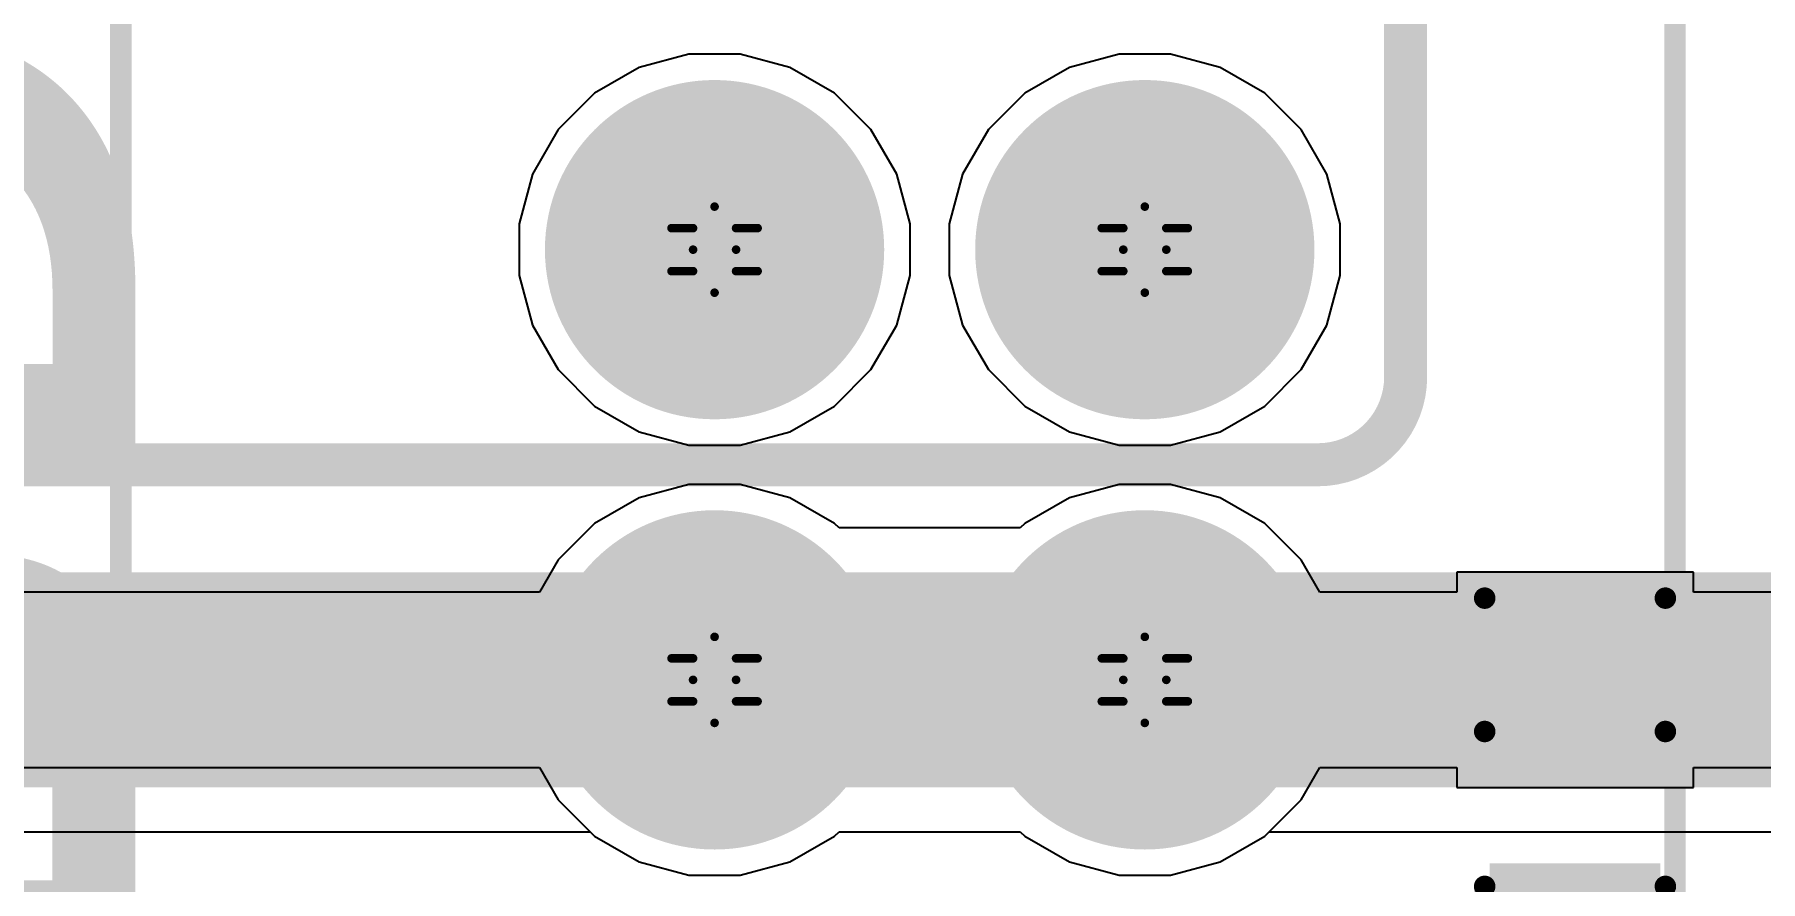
# Model space of a CAD drawing. Header units: inches. Extents: x -0.1 to 10.2, y 0 to 6.5.
# Drawn here: x 3.1065 to 3.5077, y 2.2685 to 2.4654 of the extents above; entities that cross this region are included whole.
import ezdxf

# ---------------------------------------------------------------- set-up
doc = ezdxf.new("R2010")
doc.units = ezdxf.units.IN
doc.header["$MEASUREMENT"] = 0
for name, color, linetype in [('Bottom Layer', 5, 'Continuous'), ('Bottom Overlay', 54, 'Continuous'), ('Bottom Solder', 6, 'Continuous'), ('Drill Drawing', 1, 'Continuous'), ('Multi-Layer', 9, 'Continuous'), ('Pad Holes', 156, 'Continuous'), ('Top Layer', 1, 'Continuous'), ('Top Overlay', 2, 'Continuous'), ('Top Paste', 8, 'Continuous'), ('Top Solder', 216, 'Continuous')]:
    doc.layers.add(name, color=color, linetype=linetype)
doc.styles.add('Arial_Bold', font='', dxfattribs={"height": 0.2})
doc.styles.get('Arial_Bold').set_extended_font_data('Arial', bold=True)

# ---------------------------------------------------------------- blocks, each defined once
blk = doc.blocks.new('X9555WV_2_12_6TV01_B_54')
at = {"layer": 'Bottom Layer'}
h = blk.add_hatch(color=5, dxfattribs=at)
edge = h.paths.add_edge_path()
edge.add_arc((-0.25, 0.05), 0.03543, 0, 360)
h = blk.add_hatch(color=5, dxfattribs=at)
edge = h.paths.add_edge_path()
edge.add_arc((-0.15, 0.05), 0.03543, 0, 360)
h = blk.add_hatch(color=5, dxfattribs=at)
edge = h.paths.add_edge_path()
edge.add_arc((-0.25, -0.05), 0.03543, 0, 360)
h = blk.add_hatch(color=5, dxfattribs=at)
edge = h.paths.add_edge_path()
edge.add_arc((-0.15, -0.05), 0.03543, 0, 360)
at = {"layer": 'Bottom Solder'}
h = blk.add_hatch(color=6, dxfattribs=at)
edge = h.paths.add_edge_path()
edge.add_arc((-0.25, 0.05), 0.03943, 0, 360)
h = blk.add_hatch(color=6, dxfattribs=at)
edge = h.paths.add_edge_path()
edge.add_arc((-0.15, 0.05), 0.03943, 0, 360)
h = blk.add_hatch(color=6, dxfattribs=at)
edge = h.paths.add_edge_path()
edge.add_arc((-0.25, -0.05), 0.03943, 0, 360)
h = blk.add_hatch(color=6, dxfattribs=at)
edge = h.paths.add_edge_path()
edge.add_arc((-0.15, -0.05), 0.03943, 0, 360)
at = {"layer": 'Multi-Layer'}
h = blk.add_hatch(color=9, dxfattribs=at)
edge = h.paths.add_edge_path()
edge.add_arc((-0.25, 0.05), 0.03543, 0, 360)
h = blk.add_hatch(color=9, dxfattribs=at)
edge = h.paths.add_edge_path()
edge.add_arc((-0.15, 0.05), 0.03543, 0, 360)
h = blk.add_hatch(color=9, dxfattribs=at)
edge = h.paths.add_edge_path()
edge.add_arc((-0.25, -0.05), 0.03543, 0, 360)
h = blk.add_hatch(color=9, dxfattribs=at)
edge = h.paths.add_edge_path()
edge.add_arc((-0.15, -0.05), 0.03543, 0, 360)
at = {"layer": 'Pad Holes'}
h = blk.add_hatch(color=7, dxfattribs=at)
edge = h.paths.add_edge_path()
edge.add_arc((-0.25, 0.05), 0.02165, 0, 360)
h = blk.add_hatch(color=7, dxfattribs=at)
edge = h.paths.add_edge_path()
edge.add_arc((-0.15, 0.05), 0.02165, 0, 360)
h = blk.add_hatch(color=7, dxfattribs=at)
edge = h.paths.add_edge_path()
edge.add_arc((-0.25, -0.05), 0.02165, 0, 360)
h = blk.add_hatch(color=7, dxfattribs=at)
edge = h.paths.add_edge_path()
edge.add_arc((-0.15, -0.05), 0.02165, 0, 360)
at = {"layer": 'Top Layer'}
h = blk.add_hatch(color=1, dxfattribs=at)
edge = h.paths.add_edge_path()
edge.add_arc((-0.25, 0.05), 0.03543, 0, 360)
h = blk.add_hatch(color=1, dxfattribs=at)
edge = h.paths.add_edge_path()
edge.add_arc((-0.15, 0.05), 0.03543, 0, 360)
h = blk.add_hatch(color=1, dxfattribs=at)
edge = h.paths.add_edge_path()
edge.add_arc((-0.25, -0.05), 0.03543, 0, 360)
h = blk.add_hatch(color=1, dxfattribs=at)
edge = h.paths.add_edge_path()
edge.add_arc((-0.15, -0.05), 0.03543, 0, 360)
at = {"layer": 'Top Solder'}
h = blk.add_hatch(color=216, dxfattribs=at)
edge = h.paths.add_edge_path()
edge.add_arc((-0.25, 0.05), 0.03943, 0, 360)
h = blk.add_hatch(color=216, dxfattribs=at)
edge = h.paths.add_edge_path()
edge.add_arc((-0.15, 0.05), 0.03943, 0, 360)
h = blk.add_hatch(color=216, dxfattribs=at)
edge = h.paths.add_edge_path()
edge.add_arc((-0.25, -0.05), 0.03943, 0, 360)
h = blk.add_hatch(color=216, dxfattribs=at)
edge = h.paths.add_edge_path()
edge.add_arc((-0.15, -0.05), 0.03943, 0, 360)
at = {"layer": 'Bottom Overlay'}
for points in [[(0.755, 0.17323, 0.005, 0.005, 0), (-0.755, 0.17323, 0.005, 0.005, 0)], [(0.755, -0.188, 0.005, 0.005, 0), (-0.755, -0.188, 0.005, 0.005, 0)]]:
    blk.add_lwpolyline(points, format="xyseb", dxfattribs=at)
blk = doc.blocks.new('C___0603_63')
at = {"layer": 'Top Layer'}
for points in [[(-0.015, 0.0175), (-0.015, -0.0175), (-0.045, -0.0175), (-0.045, 0.0175)], [(0.045, 0.0175), (0.045, -0.0175), (0.015, -0.0175), (0.015, 0.0175)]]:
    blk.add_hatch(color=1, dxfattribs=at).paths.add_polyline_path(points)
at = {"layer": 'Top Paste'}
for points in [[(-0.015, 0.0175), (-0.015, -0.0175), (-0.045, -0.0175), (-0.045, 0.0175)], [(0.045, 0.0175), (0.045, -0.0175), (0.015, -0.0175), (0.015, 0.0175)]]:
    blk.add_hatch(color=8, dxfattribs=at).paths.add_polyline_path(points)
at = {"layer": 'Top Solder'}
for points in [[(-0.01264, 0.01986), (-0.01264, -0.01986), (-0.04736, -0.01986), (-0.04736, 0.01986)], [(0.04736, 0.01986), (0.04736, -0.01986), (0.01264, -0.01986), (0.01264, 0.01986)]]:
    blk.add_hatch(color=216, dxfattribs=at).paths.add_polyline_path(points)
at = {"layer": 'Top Overlay'}
for points in [[(-0.049, 0.021, 0.005, 0.005, 0), (-0.049, -0.021, 0.005, 0.005, 0)], [(-0.049, 0.021, 0.005, 0.005, 0), (-0.018, 0.021, 0.005, 0.005, 0)], [(0.018, 0.021, 0.005, 0.005, 0), (0.049, 0.021, 0.005, 0.005, 0)], [(0.049, 0.021, 0.005, 0.005, 0), (0.049, -0.021, 0.005, 0.005, 0)], [(-0.049, -0.021, 0.005, 0.005, 0), (-0.018, -0.021, 0.005, 0.005, 0)], [(0.018, -0.021, 0.005, 0.005, 0), (0.049, -0.021, 0.005, 0.005, 0)]]:
    blk.add_lwpolyline(points, format="xyseb", dxfattribs=at)
for points in [[(-0.05025, 0.021, 0.0025, 0.0025, 1), (-0.04775, 0.021, 0.0025, 0.0025, 1)], [(-0.05025, 0.021, 0.0025, 0.0025, 1), (-0.04775, 0.021, 0.0025, 0.0025, 1)], [(-0.01925, 0.021, 0.0025, 0.0025, 1), (-0.01675, 0.021, 0.0025, 0.0025, 1)], [(0.01675, 0.021, 0.0025, 0.0025, 1), (0.01925, 0.021, 0.0025, 0.0025, 1)], [(0.04775, 0.021, 0.0025, 0.0025, 1), (0.05025, 0.021, 0.0025, 0.0025, 1)], [(0.04775, 0.021, 0.0025, 0.0025, 1), (0.05025, 0.021, 0.0025, 0.0025, 1)], [(-0.05025, -0.021, 0.0025, 0.0025, 1), (-0.04775, -0.021, 0.0025, 0.0025, 1)], [(-0.05025, -0.021, 0.0025, 0.0025, 1), (-0.04775, -0.021, 0.0025, 0.0025, 1)], [(-0.01925, -0.021, 0.0025, 0.0025, 1), (-0.01675, -0.021, 0.0025, 0.0025, 1)], [(0.01675, -0.021, 0.0025, 0.0025, 1), (0.01925, -0.021, 0.0025, 0.0025, 1)], [(0.04775, -0.021, 0.0025, 0.0025, 1), (0.05025, -0.021, 0.0025, 0.0025, 1)], [(0.04775, -0.021, 0.0025, 0.0025, 1), (0.05025, -0.021, 0.0025, 0.0025, 1)]]:
    blk.add_lwpolyline(points, format="xyseb", close=True, dxfattribs=at)

msp = doc.modelspace()

# ---------------------------------------------------------------- linework, layer by layer
at = {"layer": 'Bottom Layer'}
for p, q in [((2.44863, 2.28005), (3.23562, 2.28005)), ((3.23562, 2.28005), (3.23667, 2.279)), ((3.23667, 2.279), (3.24703, 2.27302)), ((3.2821, 2.27302), (3.29246, 2.279)), ((3.29246, 2.279), (3.29351, 2.28005)), ((3.29351, 2.28005), (3.33562, 2.28005)), ((3.33562, 2.28005), (3.33667, 2.279)), ((3.33667, 2.279), (3.34703, 2.27302)), ((3.3821, 2.27302), (3.39246, 2.279)), ((3.39246, 2.279), (3.39351, 2.28005)), ((3.39351, 2.28005), (4.1805, 2.28005)), ((3.24703, 2.27302), (3.25858, 2.26992)), ((3.27054, 2.26992), (3.2821, 2.27302)), ((3.34703, 2.27302), (3.35858, 2.26992)), ((3.37054, 2.26992), (3.3821, 2.27302)), ((3.25858, 2.26992), (3.27054, 2.26992)), ((3.35858, 2.26992), (3.37054, 2.26992))]:
    msp.add_line(p, q, dxfattribs=at)
for points in [[(3.4252, 2.38576, 0.01, 0.01, 0), (3.4252, 2.49717, 0.01, 0.01, 0)], [(3.4252, 2.38576, 0.01, 0.01, -0.414214), (3.40479, 2.36535, 0.01, 0.01, 0)], [(2.80965, 2.36535, 0.01, 0.01, 0), (3.40479, 2.36535, 0.01, 0.01, 0)], [(2.41968, 2.31535, 0.05, 0.05, 0), (3.26457, 2.31535, 0.05, 0.05, 0)], [(3.26457, 2.31535, 0.05, 0.05, 0), (3.36457, 2.31535, 0.05, 0.05, 0)], [(3.36457, 2.31535, 0.05, 0.05, 0), (4.20945, 2.31535, 0.05, 0.05, 0)]]:
    msp.add_lwpolyline(points, format="xyseb", dxfattribs=at)
for points in [[(3.4227, 2.38576, 0.005, 0.005, 1), (3.4277, 2.38576, 0.005, 0.005, 1)], [(3.4227, 2.38576, 0.005, 0.005, 1), (3.4277, 2.38576, 0.005, 0.005, 1)], [(3.40229, 2.36535, 0.005, 0.005, 1), (3.40729, 2.36535, 0.005, 0.005, 1)], [(3.40229, 2.36535, 0.005, 0.005, 1), (3.40729, 2.36535, 0.005, 0.005, 1)], [(3.25207, 2.31535, 0.025, 0.025, 1), (3.27707, 2.31535, 0.025, 0.025, 1)], [(3.25207, 2.31535, 0.025, 0.025, 1), (3.27707, 2.31535, 0.025, 0.025, 1)], [(3.35207, 2.31535, 0.025, 0.025, 1), (3.37707, 2.31535, 0.025, 0.025, 1)], [(3.35207, 2.31535, 0.025, 0.025, 1), (3.37707, 2.31535, 0.025, 0.025, 1)]]:
    msp.add_lwpolyline(points, format="xyseb", close=True, dxfattribs=at)
at = {"layer": 'Drill Drawing'}
for points in [[(3.25957, 2.42035, 0.002, 0.002, 0), (3.26457, 2.42535, 0.002, 0.002, 0)], [(3.26457, 2.42535, 0.002, 0.002, 0), (3.26957, 2.42035, 0.002, 0.002, 0)], [(3.35957, 2.42035, 0.002, 0.002, 0), (3.36457, 2.42535, 0.002, 0.002, 0)], [(3.36457, 2.42535, 0.002, 0.002, 0), (3.36957, 2.42035, 0.002, 0.002, 0)], [(3.25457, 2.42035, 0.002, 0.002, 0), (3.25957, 2.41535, 0.002, 0.002, 0)], [(3.25457, 2.42035, 0.002, 0.002, 0), (3.25957, 2.42035, 0.002, 0.002, 0)], [(3.26957, 2.42035, 0.002, 0.002, 0), (3.27457, 2.42035, 0.002, 0.002, 0)], [(3.26957, 2.41535, 0.002, 0.002, 0), (3.27457, 2.42035, 0.002, 0.002, 0)], [(3.35457, 2.42035, 0.002, 0.002, 0), (3.35957, 2.41535, 0.002, 0.002, 0)], [(3.35457, 2.42035, 0.002, 0.002, 0), (3.35957, 2.42035, 0.002, 0.002, 0)], [(3.36957, 2.42035, 0.002, 0.002, 0), (3.37457, 2.42035, 0.002, 0.002, 0)], [(3.36957, 2.41535, 0.002, 0.002, 0), (3.37457, 2.42035, 0.002, 0.002, 0)], [(3.25457, 2.41035, 0.002, 0.002, 0), (3.25957, 2.41535, 0.002, 0.002, 0)], [(3.26957, 2.41535, 0.002, 0.002, 0), (3.27457, 2.41035, 0.002, 0.002, 0)], [(3.35457, 2.41035, 0.002, 0.002, 0), (3.35957, 2.41535, 0.002, 0.002, 0)], [(3.36957, 2.41535, 0.002, 0.002, 0), (3.37457, 2.41035, 0.002, 0.002, 0)], [(3.25457, 2.41035, 0.002, 0.002, 0), (3.25957, 2.41035, 0.002, 0.002, 0)], [(3.25957, 2.41035, 0.002, 0.002, 0), (3.26457, 2.40535, 0.002, 0.002, 0)], [(3.26457, 2.40535, 0.002, 0.002, 0), (3.26957, 2.41035, 0.002, 0.002, 0)], [(3.26957, 2.41035, 0.002, 0.002, 0), (3.27457, 2.41035, 0.002, 0.002, 0)], [(3.35457, 2.41035, 0.002, 0.002, 0), (3.35957, 2.41035, 0.002, 0.002, 0)], [(3.35957, 2.41035, 0.002, 0.002, 0), (3.36457, 2.40535, 0.002, 0.002, 0)], [(3.36457, 2.40535, 0.002, 0.002, 0), (3.36957, 2.41035, 0.002, 0.002, 0)], [(3.36957, 2.41035, 0.002, 0.002, 0), (3.37457, 2.41035, 0.002, 0.002, 0)], [(3.25957, 2.32035, 0.002, 0.002, 0), (3.26457, 2.32535, 0.002, 0.002, 0)], [(3.26457, 2.32535, 0.002, 0.002, 0), (3.26957, 2.32035, 0.002, 0.002, 0)], [(3.35957, 2.32035, 0.002, 0.002, 0), (3.36457, 2.32535, 0.002, 0.002, 0)], [(3.36457, 2.32535, 0.002, 0.002, 0), (3.36957, 2.32035, 0.002, 0.002, 0)], [(3.25457, 2.32035, 0.002, 0.002, 0), (3.25957, 2.31535, 0.002, 0.002, 0)], [(3.25457, 2.32035, 0.002, 0.002, 0), (3.25957, 2.32035, 0.002, 0.002, 0)], [(3.26957, 2.32035, 0.002, 0.002, 0), (3.27457, 2.32035, 0.002, 0.002, 0)], [(3.26957, 2.31535, 0.002, 0.002, 0), (3.27457, 2.32035, 0.002, 0.002, 0)], [(3.35457, 2.32035, 0.002, 0.002, 0), (3.35957, 2.31535, 0.002, 0.002, 0)], [(3.35457, 2.32035, 0.002, 0.002, 0), (3.35957, 2.32035, 0.002, 0.002, 0)], [(3.36957, 2.32035, 0.002, 0.002, 0), (3.37457, 2.32035, 0.002, 0.002, 0)], [(3.36957, 2.31535, 0.002, 0.002, 0), (3.37457, 2.32035, 0.002, 0.002, 0)], [(3.25457, 2.31035, 0.002, 0.002, 0), (3.25957, 2.31535, 0.002, 0.002, 0)], [(3.26957, 2.31535, 0.002, 0.002, 0), (3.27457, 2.31035, 0.002, 0.002, 0)], [(3.35457, 2.31035, 0.002, 0.002, 0), (3.35957, 2.31535, 0.002, 0.002, 0)], [(3.36957, 2.31535, 0.002, 0.002, 0), (3.37457, 2.31035, 0.002, 0.002, 0)], [(3.25457, 2.31035, 0.002, 0.002, 0), (3.25957, 2.31035, 0.002, 0.002, 0)], [(3.25957, 2.31035, 0.002, 0.002, 0), (3.26457, 2.30535, 0.002, 0.002, 0)], [(3.26457, 2.30535, 0.002, 0.002, 0), (3.26957, 2.31035, 0.002, 0.002, 0)], [(3.26957, 2.31035, 0.002, 0.002, 0), (3.27457, 2.31035, 0.002, 0.002, 0)], [(3.35457, 2.31035, 0.002, 0.002, 0), (3.35957, 2.31035, 0.002, 0.002, 0)], [(3.35957, 2.31035, 0.002, 0.002, 0), (3.36457, 2.30535, 0.002, 0.002, 0)], [(3.36457, 2.30535, 0.002, 0.002, 0), (3.36957, 2.31035, 0.002, 0.002, 0)], [(3.36957, 2.31035, 0.002, 0.002, 0), (3.37457, 2.31035, 0.002, 0.002, 0)]]:
    msp.add_lwpolyline(points, format="xyseb", dxfattribs=at)
for points in [[(3.26407, 2.42535, 0.001, 0.001, 1), (3.26507, 2.42535, 0.001, 0.001, 1)], [(3.26407, 2.42535, 0.001, 0.001, 1), (3.26507, 2.42535, 0.001, 0.001, 1)], [(3.36407, 2.42535, 0.001, 0.001, 1), (3.36507, 2.42535, 0.001, 0.001, 1)], [(3.36407, 2.42535, 0.001, 0.001, 1), (3.36507, 2.42535, 0.001, 0.001, 1)], [(3.25407, 2.42035, 0.001, 0.001, 1), (3.25507, 2.42035, 0.001, 0.001, 1)], [(3.25407, 2.42035, 0.001, 0.001, 1), (3.25507, 2.42035, 0.001, 0.001, 1)], [(3.25907, 2.42035, 0.001, 0.001, 1), (3.26007, 2.42035, 0.001, 0.001, 1)], [(3.25907, 2.42035, 0.001, 0.001, 1), (3.26007, 2.42035, 0.001, 0.001, 1)], [(3.26907, 2.42035, 0.001, 0.001, 1), (3.27007, 2.42035, 0.001, 0.001, 1)], [(3.26907, 2.42035, 0.001, 0.001, 1), (3.27007, 2.42035, 0.001, 0.001, 1)], [(3.27407, 2.42035, 0.001, 0.001, 1), (3.27507, 2.42035, 0.001, 0.001, 1)], [(3.27407, 2.42035, 0.001, 0.001, 1), (3.27507, 2.42035, 0.001, 0.001, 1)], [(3.35407, 2.42035, 0.001, 0.001, 1), (3.35507, 2.42035, 0.001, 0.001, 1)], [(3.35407, 2.42035, 0.001, 0.001, 1), (3.35507, 2.42035, 0.001, 0.001, 1)], [(3.35907, 2.42035, 0.001, 0.001, 1), (3.36007, 2.42035, 0.001, 0.001, 1)], [(3.35907, 2.42035, 0.001, 0.001, 1), (3.36007, 2.42035, 0.001, 0.001, 1)], [(3.36907, 2.42035, 0.001, 0.001, 1), (3.37007, 2.42035, 0.001, 0.001, 1)], [(3.36907, 2.42035, 0.001, 0.001, 1), (3.37007, 2.42035, 0.001, 0.001, 1)], [(3.37407, 2.42035, 0.001, 0.001, 1), (3.37507, 2.42035, 0.001, 0.001, 1)], [(3.37407, 2.42035, 0.001, 0.001, 1), (3.37507, 2.42035, 0.001, 0.001, 1)], [(3.25907, 2.41535, 0.001, 0.001, 1), (3.26007, 2.41535, 0.001, 0.001, 1)], [(3.25907, 2.41535, 0.001, 0.001, 1), (3.26007, 2.41535, 0.001, 0.001, 1)], [(3.26907, 2.41535, 0.001, 0.001, 1), (3.27007, 2.41535, 0.001, 0.001, 1)], [(3.26907, 2.41535, 0.001, 0.001, 1), (3.27007, 2.41535, 0.001, 0.001, 1)], [(3.35907, 2.41535, 0.001, 0.001, 1), (3.36007, 2.41535, 0.001, 0.001, 1)], [(3.35907, 2.41535, 0.001, 0.001, 1), (3.36007, 2.41535, 0.001, 0.001, 1)], [(3.36907, 2.41535, 0.001, 0.001, 1), (3.37007, 2.41535, 0.001, 0.001, 1)], [(3.36907, 2.41535, 0.001, 0.001, 1), (3.37007, 2.41535, 0.001, 0.001, 1)], [(3.25407, 2.41035, 0.001, 0.001, 1), (3.25507, 2.41035, 0.001, 0.001, 1)], [(3.25407, 2.41035, 0.001, 0.001, 1), (3.25507, 2.41035, 0.001, 0.001, 1)], [(3.25907, 2.41035, 0.001, 0.001, 1), (3.26007, 2.41035, 0.001, 0.001, 1)], [(3.25907, 2.41035, 0.001, 0.001, 1), (3.26007, 2.41035, 0.001, 0.001, 1)], [(3.26907, 2.41035, 0.001, 0.001, 1), (3.27007, 2.41035, 0.001, 0.001, 1)], [(3.26907, 2.41035, 0.001, 0.001, 1), (3.27007, 2.41035, 0.001, 0.001, 1)], [(3.27407, 2.41035, 0.001, 0.001, 1), (3.27507, 2.41035, 0.001, 0.001, 1)], [(3.27407, 2.41035, 0.001, 0.001, 1), (3.27507, 2.41035, 0.001, 0.001, 1)], [(3.35407, 2.41035, 0.001, 0.001, 1), (3.35507, 2.41035, 0.001, 0.001, 1)], [(3.35407, 2.41035, 0.001, 0.001, 1), (3.35507, 2.41035, 0.001, 0.001, 1)], [(3.35907, 2.41035, 0.001, 0.001, 1), (3.36007, 2.41035, 0.001, 0.001, 1)], [(3.35907, 2.41035, 0.001, 0.001, 1), (3.36007, 2.41035, 0.001, 0.001, 1)], [(3.36907, 2.41035, 0.001, 0.001, 1), (3.37007, 2.41035, 0.001, 0.001, 1)], [(3.36907, 2.41035, 0.001, 0.001, 1), (3.37007, 2.41035, 0.001, 0.001, 1)], [(3.37407, 2.41035, 0.001, 0.001, 1), (3.37507, 2.41035, 0.001, 0.001, 1)], [(3.37407, 2.41035, 0.001, 0.001, 1), (3.37507, 2.41035, 0.001, 0.001, 1)], [(3.26407, 2.40535, 0.001, 0.001, 1), (3.26507, 2.40535, 0.001, 0.001, 1)], [(3.26407, 2.40535, 0.001, 0.001, 1), (3.26507, 2.40535, 0.001, 0.001, 1)], [(3.36407, 2.40535, 0.001, 0.001, 1), (3.36507, 2.40535, 0.001, 0.001, 1)], [(3.36407, 2.40535, 0.001, 0.001, 1), (3.36507, 2.40535, 0.001, 0.001, 1)], [(3.26407, 2.32535, 0.001, 0.001, 1), (3.26507, 2.32535, 0.001, 0.001, 1)], [(3.26407, 2.32535, 0.001, 0.001, 1), (3.26507, 2.32535, 0.001, 0.001, 1)], [(3.36407, 2.32535, 0.001, 0.001, 1), (3.36507, 2.32535, 0.001, 0.001, 1)], [(3.36407, 2.32535, 0.001, 0.001, 1), (3.36507, 2.32535, 0.001, 0.001, 1)], [(3.25407, 2.32035, 0.001, 0.001, 1), (3.25507, 2.32035, 0.001, 0.001, 1)], [(3.25407, 2.32035, 0.001, 0.001, 1), (3.25507, 2.32035, 0.001, 0.001, 1)], [(3.25907, 2.32035, 0.001, 0.001, 1), (3.26007, 2.32035, 0.001, 0.001, 1)], [(3.25907, 2.32035, 0.001, 0.001, 1), (3.26007, 2.32035, 0.001, 0.001, 1)], [(3.26907, 2.32035, 0.001, 0.001, 1), (3.27007, 2.32035, 0.001, 0.001, 1)], [(3.26907, 2.32035, 0.001, 0.001, 1), (3.27007, 2.32035, 0.001, 0.001, 1)], [(3.27407, 2.32035, 0.001, 0.001, 1), (3.27507, 2.32035, 0.001, 0.001, 1)], [(3.27407, 2.32035, 0.001, 0.001, 1), (3.27507, 2.32035, 0.001, 0.001, 1)], [(3.35407, 2.32035, 0.001, 0.001, 1), (3.35507, 2.32035, 0.001, 0.001, 1)], [(3.35407, 2.32035, 0.001, 0.001, 1), (3.35507, 2.32035, 0.001, 0.001, 1)], [(3.35907, 2.32035, 0.001, 0.001, 1), (3.36007, 2.32035, 0.001, 0.001, 1)], [(3.35907, 2.32035, 0.001, 0.001, 1), (3.36007, 2.32035, 0.001, 0.001, 1)], [(3.36907, 2.32035, 0.001, 0.001, 1), (3.37007, 2.32035, 0.001, 0.001, 1)], [(3.36907, 2.32035, 0.001, 0.001, 1), (3.37007, 2.32035, 0.001, 0.001, 1)], [(3.37407, 2.32035, 0.001, 0.001, 1), (3.37507, 2.32035, 0.001, 0.001, 1)], [(3.37407, 2.32035, 0.001, 0.001, 1), (3.37507, 2.32035, 0.001, 0.001, 1)], [(3.25907, 2.31535, 0.001, 0.001, 1), (3.26007, 2.31535, 0.001, 0.001, 1)], [(3.25907, 2.31535, 0.001, 0.001, 1), (3.26007, 2.31535, 0.001, 0.001, 1)], [(3.26907, 2.31535, 0.001, 0.001, 1), (3.27007, 2.31535, 0.001, 0.001, 1)], [(3.26907, 2.31535, 0.001, 0.001, 1), (3.27007, 2.31535, 0.001, 0.001, 1)], [(3.35907, 2.31535, 0.001, 0.001, 1), (3.36007, 2.31535, 0.001, 0.001, 1)], [(3.35907, 2.31535, 0.001, 0.001, 1), (3.36007, 2.31535, 0.001, 0.001, 1)], [(3.36907, 2.31535, 0.001, 0.001, 1), (3.37007, 2.31535, 0.001, 0.001, 1)], [(3.36907, 2.31535, 0.001, 0.001, 1), (3.37007, 2.31535, 0.001, 0.001, 1)], [(3.25407, 2.31035, 0.001, 0.001, 1), (3.25507, 2.31035, 0.001, 0.001, 1)], [(3.25407, 2.31035, 0.001, 0.001, 1), (3.25507, 2.31035, 0.001, 0.001, 1)], [(3.25907, 2.31035, 0.001, 0.001, 1), (3.26007, 2.31035, 0.001, 0.001, 1)], [(3.25907, 2.31035, 0.001, 0.001, 1), (3.26007, 2.31035, 0.001, 0.001, 1)], [(3.26907, 2.31035, 0.001, 0.001, 1), (3.27007, 2.31035, 0.001, 0.001, 1)], [(3.26907, 2.31035, 0.001, 0.001, 1), (3.27007, 2.31035, 0.001, 0.001, 1)], [(3.27407, 2.31035, 0.001, 0.001, 1), (3.27507, 2.31035, 0.001, 0.001, 1)], [(3.27407, 2.31035, 0.001, 0.001, 1), (3.27507, 2.31035, 0.001, 0.001, 1)], [(3.35407, 2.31035, 0.001, 0.001, 1), (3.35507, 2.31035, 0.001, 0.001, 1)], [(3.35407, 2.31035, 0.001, 0.001, 1), (3.35507, 2.31035, 0.001, 0.001, 1)], [(3.35907, 2.31035, 0.001, 0.001, 1), (3.36007, 2.31035, 0.001, 0.001, 1)], [(3.35907, 2.31035, 0.001, 0.001, 1), (3.36007, 2.31035, 0.001, 0.001, 1)], [(3.36907, 2.31035, 0.001, 0.001, 1), (3.37007, 2.31035, 0.001, 0.001, 1)], [(3.36907, 2.31035, 0.001, 0.001, 1), (3.37007, 2.31035, 0.001, 0.001, 1)], [(3.37407, 2.31035, 0.001, 0.001, 1), (3.37507, 2.31035, 0.001, 0.001, 1)], [(3.37407, 2.31035, 0.001, 0.001, 1), (3.37507, 2.31035, 0.001, 0.001, 1)], [(3.26407, 2.30535, 0.001, 0.001, 1), (3.26507, 2.30535, 0.001, 0.001, 1)], [(3.26407, 2.30535, 0.001, 0.001, 1), (3.26507, 2.30535, 0.001, 0.001, 1)], [(3.36407, 2.30535, 0.001, 0.001, 1), (3.36507, 2.30535, 0.001, 0.001, 1)], [(3.36407, 2.30535, 0.001, 0.001, 1), (3.36507, 2.30535, 0.001, 0.001, 1)]]:
    msp.add_lwpolyline(points, format="xyseb", close=True, dxfattribs=at)
at = {"layer": 'Top Layer'}
for p, q in [((3.25858, 2.46079), (3.24703, 2.45769)), ((3.27054, 2.46079), (3.25858, 2.46079)), ((3.2821, 2.45769), (3.27054, 2.46079)), ((3.35858, 2.46079), (3.34703, 2.45769)), ((3.37054, 2.46079), (3.35858, 2.46079)), ((3.3821, 2.45769), (3.37054, 2.46079)), ((3.24703, 2.45769), (3.23667, 2.45171)), ((3.29246, 2.45171), (3.2821, 2.45769)), ((3.34703, 2.45769), (3.33667, 2.45171)), ((3.39246, 2.45171), (3.3821, 2.45769)), ((3.23667, 2.45171), (3.22821, 2.44325)), ((3.30092, 2.44325), (3.29246, 2.45171)), ((3.33667, 2.45171), (3.32821, 2.44325)), ((3.40092, 2.44325), (3.39246, 2.45171)), ((3.22821, 2.44325), (3.22223, 2.43289)), ((3.3069, 2.43289), (3.30092, 2.44325)), ((3.32821, 2.44325), (3.32223, 2.43289)), ((3.4069, 2.43289), (3.40092, 2.44325)), ((3.22223, 2.43289), (3.21913, 2.42134)), ((3.31, 2.42134), (3.3069, 2.43289)), ((3.32223, 2.43289), (3.31913, 2.42134)), ((3.41, 2.42134), (3.4069, 2.43289)), ((3.21913, 2.42134), (3.21913, 2.40937)), ((3.31, 2.40937), (3.31, 2.42134)), ((3.31913, 2.42134), (3.31913, 2.40937)), ((3.41, 2.40937), (3.41, 2.42134)), ((3.21913, 2.40937), (3.22223, 2.39782)), ((3.3069, 2.39782), (3.31, 2.40937)), ((3.31913, 2.40937), (3.32223, 2.39782)), ((3.4069, 2.39782), (3.41, 2.40937)), ((3.22223, 2.39782), (3.22821, 2.38746)), ((3.30092, 2.38746), (3.3069, 2.39782)), ((3.32223, 2.39782), (3.32821, 2.38746)), ((3.40092, 2.38746), (3.4069, 2.39782)), ((3.22821, 2.38746), (3.23667, 2.379)), ((3.29246, 2.379), (3.30092, 2.38746)), ((3.32821, 2.38746), (3.33667, 2.379)), ((3.39246, 2.379), (3.40092, 2.38746)), ((3.23667, 2.379), (3.24703, 2.37302)), ((3.2821, 2.37302), (3.29246, 2.379)), ((3.33667, 2.379), (3.34703, 2.37302)), ((3.3821, 2.37302), (3.39246, 2.379)), ((3.24703, 2.37302), (3.25858, 2.36992)), ((3.27054, 2.36992), (3.2821, 2.37302)), ((3.34703, 2.37302), (3.35858, 2.36992)), ((3.37054, 2.36992), (3.3821, 2.37302)), ((3.25858, 2.36992), (3.27054, 2.36992)), ((3.35858, 2.36992), (3.37054, 2.36992)), ((3.25858, 2.36079), (3.24703, 2.35769)), ((3.27054, 2.36079), (3.25858, 2.36079)), ((3.2821, 2.35769), (3.27054, 2.36079)), ((3.35858, 2.36079), (3.34703, 2.35769)), ((3.37054, 2.36079), (3.35858, 2.36079)), ((3.3821, 2.35769), (3.37054, 2.36079)), ((3.24703, 2.35769), (3.23667, 2.35171)), ((3.29246, 2.35171), (3.2821, 2.35769)), ((3.34703, 2.35769), (3.33667, 2.35171)), ((3.39246, 2.35171), (3.3821, 2.35769)), ((3.23667, 2.35171), (3.22821, 2.34325)), ((3.29352, 2.35066), (3.29246, 2.35171)), ((3.33667, 2.35171), (3.33561, 2.35066)), ((3.40092, 2.34325), (3.39246, 2.35171)), ((3.33561, 2.35066), (3.29352, 2.35066)), ((3.22821, 2.34325), (3.22387, 2.33575)), ((3.40525, 2.33575), (3.40092, 2.34325)), ((3.49207, 2.34035), (3.43707, 2.34035)), ((3.43707, 2.34035), (3.43707, 2.33575)), ((3.49207, 2.33575), (3.49207, 2.34035)), ((3.22387, 2.33575), (3.0407, 2.33575)), ((3.43707, 2.33575), (3.40525, 2.33575)), ((3.51581, 2.33575), (3.49207, 2.33575)), ((3.0407, 2.29496), (3.22388, 2.29496)), ((3.22388, 2.29496), (3.22821, 2.28746)), ((3.40092, 2.28746), (3.40525, 2.29496)), ((3.40525, 2.29496), (3.43707, 2.29496)), ((3.43707, 2.29496), (3.43707, 2.29035)), ((3.49207, 2.29035), (3.49207, 2.29496)), ((3.49207, 2.29496), (3.51581, 2.29496)), ((3.22821, 2.28746), (3.23667, 2.279)), ((3.39246, 2.279), (3.40092, 2.28746)), ((3.43707, 2.29035), (3.49207, 2.29035)), ((3.23667, 2.279), (3.24703, 2.27302)), ((3.2821, 2.27302), (3.29246, 2.279)), ((3.29246, 2.279), (3.29351, 2.28005)), ((3.29351, 2.28005), (3.33562, 2.28005)), ((3.33562, 2.28005), (3.33667, 2.279)), ((3.33667, 2.279), (3.34703, 2.27302)), ((3.3821, 2.27302), (3.39246, 2.279)), ((3.24703, 2.27302), (3.25858, 2.26992)), ((3.27054, 2.26992), (3.2821, 2.27302)), ((3.34703, 2.27302), (3.35858, 2.26992)), ((3.37054, 2.26992), (3.3821, 2.27302)), ((3.25858, 2.26992), (3.27054, 2.26992)), ((3.35858, 2.26992), (3.37054, 2.26992))]:
    msp.add_line(p, q, dxfattribs=at)
for points in [[(3.26457, 2.31535, 0.05, 0.05, 0), (3.36457, 2.31535, 0.05, 0.05, 0)], [(3.0407, 2.31535, 0.02, 0.02, 0), (3.26457, 2.31535, 0.02, 0.02, 0)], [(3.36457, 2.31535, 0.02, 0.02, 0), (3.46457, 2.31535, 0.02, 0.02, 0)], [(3.46457, 2.31535, 0.02, 0.02, 0), (3.54331, 2.31535, 0.02, 0.02, 0)]]:
    msp.add_lwpolyline(points, format="xyseb", dxfattribs=at)
for points in [[(3.25207, 2.31535, 0.025, 0.025, 1), (3.27707, 2.31535, 0.025, 0.025, 1)], [(3.35207, 2.31535, 0.025, 0.025, 1), (3.37707, 2.31535, 0.025, 0.025, 1)], [(3.25957, 2.31535, 0.01, 0.01, 1), (3.26957, 2.31535, 0.01, 0.01, 1)], [(3.35957, 2.31535, 0.01, 0.01, 1), (3.36957, 2.31535, 0.01, 0.01, 1)], [(3.45957, 2.31535, 0.01, 0.01, 1), (3.46957, 2.31535, 0.01, 0.01, 1)], [(3.45957, 2.31535, 0.01, 0.01, 1), (3.46957, 2.31535, 0.01, 0.01, 1)]]:
    msp.add_lwpolyline(points, format="xyseb", close=True, dxfattribs=at)

# ---------------------------------------------------------------- block references
for name, p, rotation in [('X9555WV_2_12_6TV01_B_54', (3.31457, 2.16535), 270), ('C___0603_63', (3.46457, 2.28535), 90)]:
    msp.add_blockref(name, p, dxfattribs=dict(rotation=rotation))

# ---------------------------------------------------------------- texts
at = {"layer": 'Bottom Overlay', "style": 'Arial_Bold', "text_generation_flag": 2}
msp.add_text('CIM - BOARD NO.3', height=0.119, rotation=270, dxfattribs=at).set_placement((3.01095, 1.41188))

doc.saveas('drawing.dxf')
